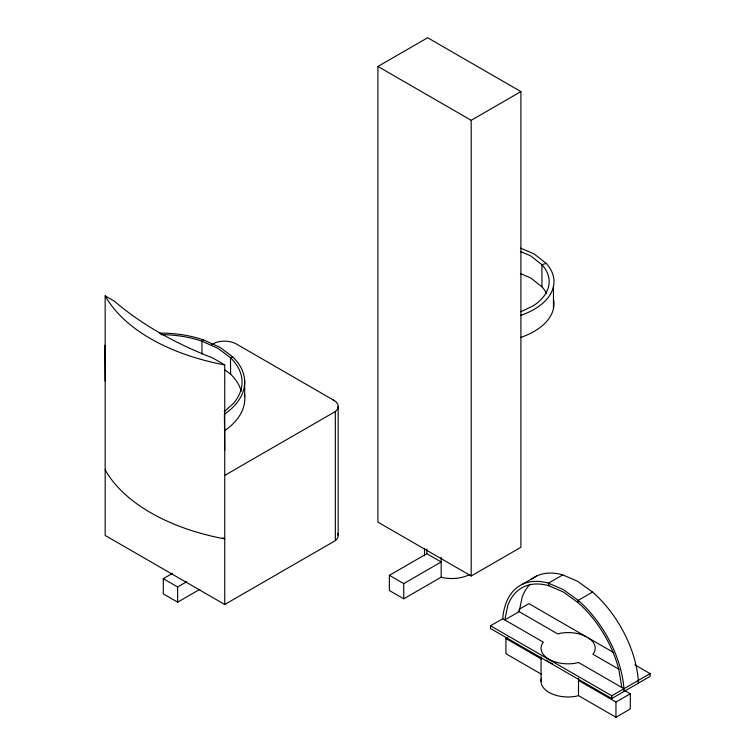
<?xml version="1.0" encoding="UTF-8"?>
<svg xmlns="http://www.w3.org/2000/svg" width="755" height="755" viewBox="0 0 755 755"><rect width="100%" height="100%" fill="white"/><g stroke="black" fill="none" stroke-linecap="round" stroke-linejoin="round"><path stroke-width="1.13" d="M621.865 687.522L618.864 669.628A83.154 48.009 60 0 0 577.717 602.367L578.217 600.367L592.571 592.08A86.051 49.679 60 0 1 638.296 680.444L638.296 683.199M224.745 449.999L224.414 414.25A84.787 49.415 -0.5 0 0 232.757 356.87L219.856 347.272L203.255 339.844L201.906 341.175L202.01 354.133M224.226 411.635L233.597 403.283A82.144 47.876 -0.5 0 0 230.483 357.672L217.978 348.376L201.906 341.175A82.144 47.876 -0.5 0 0 160.909 334.663M377.915 66.449L427.632 37.75L520.903 91.6L520.903 547.29L471.195 575.999L377.915 522.139L377.915 66.449L471.195 120.309L520.903 91.6M211.551 344.922L215.6 342.581A17.035 9.834 0 0 1 224.414 341.166L226.255 341.232A17.035 9.834 0 0 1 236.145 343.884L334.389 400.603M224.745 475.386L335.343 411.532A15.336 8.852 0 0 0 338.174 406.369L338.051 405.275A15.336 8.852 0 0 0 335.267 401.226L332.681 399.612M199.905 589.296L177.642 602.15L163.288 593.864L163.288 578.679L172.404 573.423M163.288 578.679L177.642 586.965L186.749 581.709M224.745 604.491L224.745 364.92L212.532 357.87A358.748 207.125 0 0 1 114.477 301.254L105.162 295.875L105.162 535.446L224.745 604.491L335.343 540.637A15.336 8.852 0 0 0 338.174 535.474L338.174 406.369M389.382 575.329L426.83 553.708L441.175 561.994L403.727 583.615L389.382 575.329L389.382 590.523L403.727 598.809L441.175 577.188L444.563 577.99A27.057 15.619 0 0 0 469.846 574.423M522.243 584.351L536.588 576.065M592.571 592.08L577.688 581.35L562.796 574.885L548.451 583.171A86.051 49.679 60 0 0 502.726 618.732L490.523 625.772L490.523 628.538L611.748 698.526L650.112 676.376L650.112 673.62L634.889 664.825M519.044 609.313L528.887 603.632L613.57 652.518M541.354 674.187L505.935 653.726L505.935 638.541L507.851 637.437M490.523 625.772L611.748 695.761L650.112 673.62M578.5 680.444L615.957 702.056L630.302 693.779L630.302 708.964L615.957 717.25L578.5 695.629L575.121 696.44A27.057 15.619 0 0 1 541.58 678.292M520.912 311.721L533.106 305.898A63.165 36.466 0 0 0 541.93 264.694L546.214 263.401L534.059 253.859L520.639 248.159M232.757 356.87L230.483 357.672L230.624 374.169A82.144 47.876 -0.5 0 1 241.222 391.307M520.403 251.49L530.642 255.832L541.93 264.694L541.93 286.787A63.165 36.466 0 0 1 546.507 293.299M520.403 273.584L530.642 277.925L541.93 286.787M530.067 584.285A83.154 48.009 60 0 0 522.158 597.224L519.147 611.654L504.802 619.93L507.804 605.51A83.154 48.009 60 0 1 548.951 585.757L563.334 591.995L577.717 602.367M586.031 636.616L581.652 634.681A27.057 15.619 0 0 0 561.116 633.115L557.728 633.926L518.09 611.04M619.109 669.364L592.854 654.207L594.251 652.254A27.057 15.619 0 0 0 591.552 640.391L588.192 637.862M502.726 618.732L543.383 642.212L541.977 644.166A27.057 15.619 0 0 0 575.121 663.296L578.5 662.484L623.951 688.72L623.951 691.486M624.234 690.268L630.302 693.779M505.935 638.541L541.354 658.992M222.706 537.73L224.745 538.91A186.315 107.569 0 0 1 105.162 469.865M224.367 369.516L230.624 374.169M105.162 380.954L104.888 345.243M548.951 585.757L548.451 583.171L563.334 589.636L578.217 600.367A86.051 49.679 60 0 1 623.951 688.72M338.174 535.474L338.051 534.38A15.336 8.852 0 0 0 337.693 533.304M244.62 380.114L244.752 396.611M615.957 702.056L615.957 717.25M611.748 695.761L611.748 698.526M578.5 678.103L578.5 695.629M553.462 286.438L553.462 308.531M541.061 656.812L541.061 681.35M471.195 120.309L471.195 575.999M441.175 557.322L441.175 577.188M426.83 549.036L426.83 553.708M424.508 548.885L424.508 555.897M403.727 583.615L403.727 598.809M335.343 411.532L335.343 540.637M177.642 586.965L177.642 602.15M224.745 364.92A186.315 107.569 0 0 1 105.162 295.875M159.767 333.125A84.787 49.415 -0.5 0 1 203.255 339.835M244.516 394.393A84.787 49.415 -0.5 0 1 224.556 430.746M553.66 299.886A68.007 39.26 0 0 1 520.903 337.4M546.214 263.401A68.007 39.26 0 0 1 520.903 315.307M531.822 578.962A86.051 49.679 60 0 1 562.796 574.885M552.603 663.768A27.057 15.619 0 0 1 548.989 662.012M548.017 661.427A27.057 15.619 0 0 1 546.224 660.153"/></g></svg>
